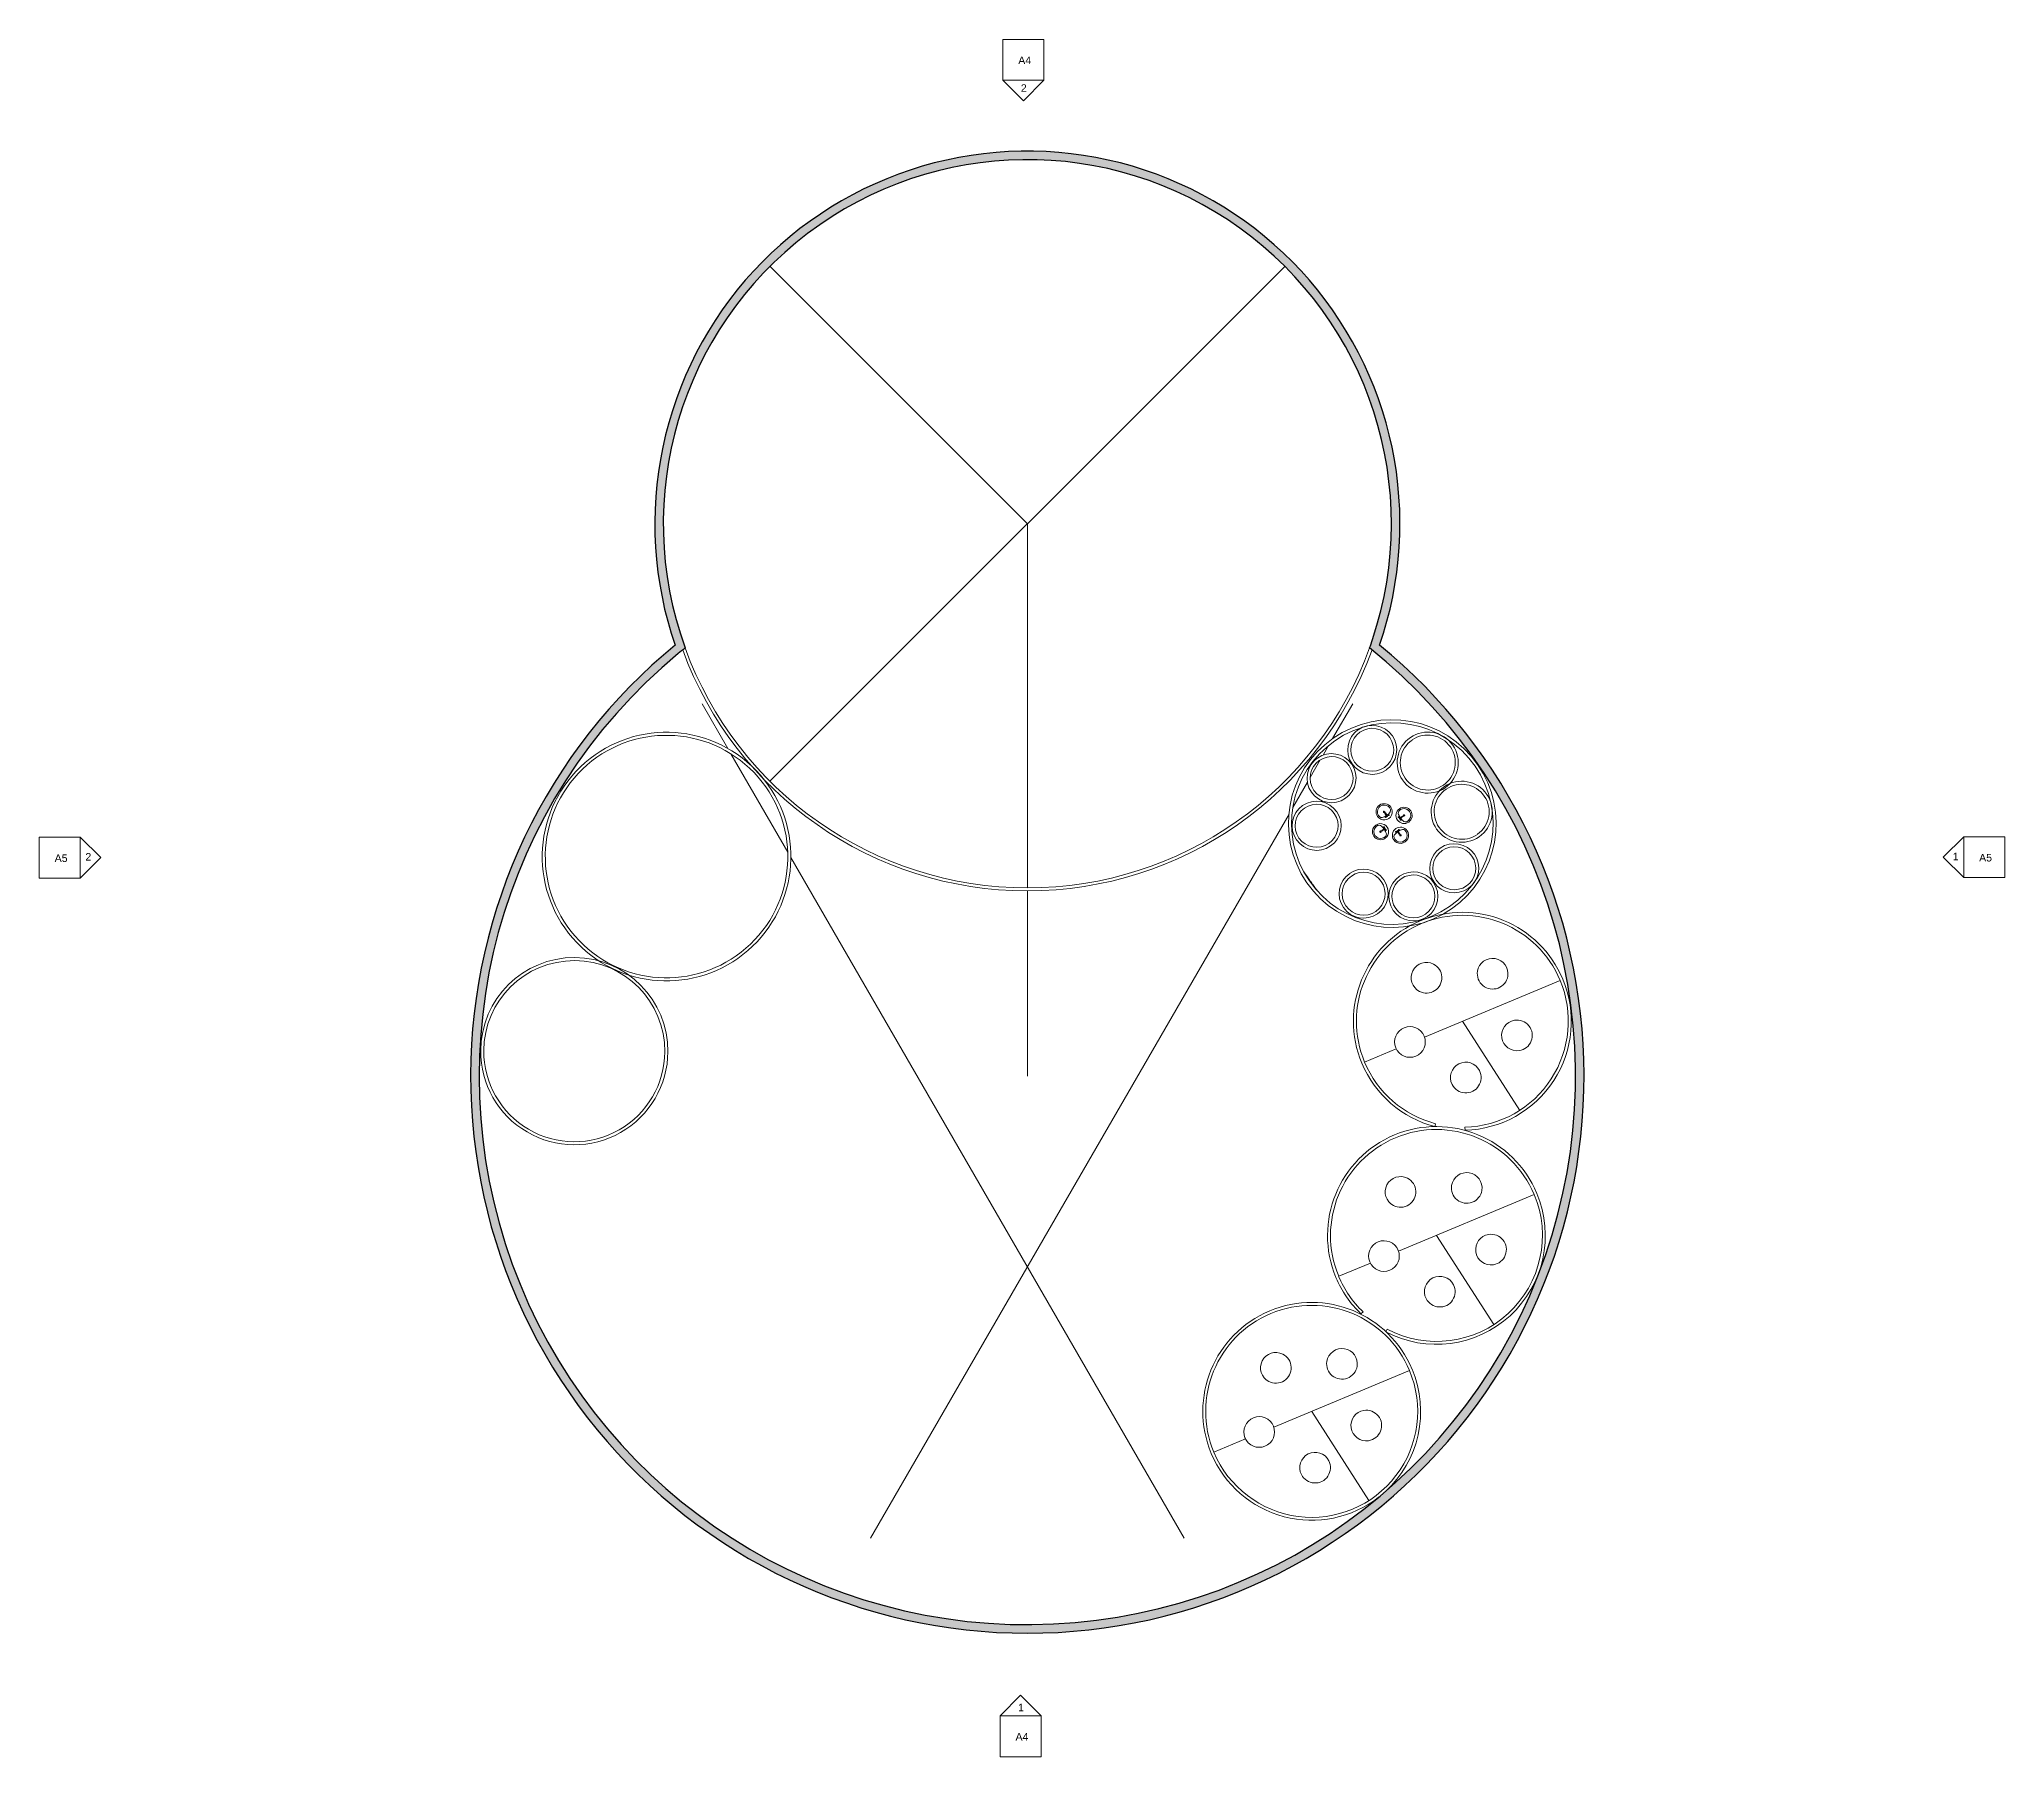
# Model space of a CAD drawing. Header units: inches. Extents: x -1153 to 1152, y -1053 to 961.
import ezdxf

# ---------------------------------------------------------------- set-up
doc = ezdxf.new("R2010")
doc.units = ezdxf.units.IN
doc.header["$MEASUREMENT"] = 0
doc.linetypes.add('Overhead', pattern=[0.15625, 0.09375, -0.0625])
for name, color, linetype, lineweight in [('A-ANNO-SYMB', 6, 'Continuous', 9), ('A-DETL', 5, 'Continuous', 9), ('A-GENM', 6, 'Continuous', 9), ('A-WALL', 2, 'Continuous', 13), ('A-WALL-PATT', 2, 'Continuous', 13), ('I-FURN', 2, 'Continuous', 9), ('I-WALL', 2, 'Continuous', 13), ('P-SANR-FIXT', 6, 'Continuous', 9)]:
    doc.layers.add(name, color=color, linetype=linetype, lineweight=lineweight)

# ---------------------------------------------------------------- blocks, each defined once
blk = doc.blocks.new('Table-Dining Round - 36_ Diameter-196845-Platforms')
at = {"layer": 'I-FURN'}
for start, end in [(90, 270), (270, 90)]:
    blk.add_arc((4.1, -7.3), 18, start, end, dxfattribs=at)
blk = doc.blocks.new('Opening-Cased - 30_ x 80_-205456-Platforms')
at = {"layer": 'A-GENM', "linetype": 'Overhead'}
for p, q in [((-15.3, 1.7), (-14.8, 1.7)), ((14.3, 1.7), (14.7, 1.7)), ((-14.6, -1.8), (14.1, -1.8))]:
    blk.add_line(p, q, dxfattribs=at)
blk = doc.blocks.new('M_Sink Vanity-Round - 482 x 482mm-191614-Platforms')
at = {"layer": 'P-SANR-FIXT'}
for p, q in [((3.4, 9.7), (3.4, 5.4)), ((4.2, 9.7), (4.2, 5.4))]:
    blk.add_line(p, q, dxfattribs=at)
for centre, radius, start, end in [((3.8, 3.4), 9.5, 360, 180), ((3.8, 3.4), 9.5, 180, 360), ((3.8, 3.4), 7.93, 165.3071, 14.6929), ((0.1, 4.1), 4.12, 120.7927, 162.1904), ((3.8, -9.2), 17.8, 91.2067, 109.2086), ((1.8, 9.7), 0.5, 360, 180), ((1.8, 9.7), 0.5, 180, 360), ((3.8, 3.4), 0.813, 360, 180), ((3.8, 3.4), 0.813, 180, 360), ((3.8, 9.7), 0.375, 360, 180), ((3.8, 5.4), 0.375, 180, 360), ((3.8, -9.2), 17.8, 70.7914, 88.7933), ((5.8, 9.7), 0.5, 360, 180), ((5.8, 9.7), 0.5, 180, 0), ((7.6, 4.1), 4.12, 17.8096, 59.2073)]:
    blk.add_arc(centre, radius, start, end, dxfattribs=at)
blk = doc.blocks.new('Elevation - Detail Number-164347-Platforms')
at = {"layer": 'A-ANNO-SYMB'}
for p, q in [((-0.25, -0.25), (-0.25, 0.25)), ((-0.25, 0.25), (0.25, 0.25)), ((0.25, 0.25), (0.25, -0.25)), ((0.25, -0.25), (-0.25, -0.25))]:
    blk.add_line(p, q, dxfattribs=at)
blk = doc.blocks.new('Elevation - Detail Number-164074-Platforms')
at = {"layer": 'A-ANNO-SYMB'}
for p, q in [((0, 0.25), (-0.25, 0)), ((0.25, 0), (0, 0.25)), ((-0.25, 0), (0.25, 0))]:
    blk.add_line(p, q, dxfattribs=at)
blk = doc.blocks.new('Elevation - Detail Number-V1-Platforms')
at = {"layer": 'A-ANNO-SYMB'}
for p, q in [((0, 0.25), (-0.25, 0)), ((0.25, 0), (0, 0.25)), ((-0.25, 0), (0.25, 0))]:
    blk.add_line(p, q, dxfattribs=at)

msp = doc.modelspace()

# ---------------------------------------------------------------- hatches: boundary and pattern name
at = {"layer": 'A-WALL-PATT'}
for points in [[(-403.7, 240.6), (-395.5, 247.3), (-400.2, 261), (-404.4, 274.9), (-408.2, 289), (-411.5, 303.1), (-414.3, 317.4), (-416.7, 331.7), (-418.5, 346.2), (-419.8, 360.6), (-420.7, 375.1), (-421.1, 389.7), (-420.9, 404.2), (-420.3, 418.7), (-419.2, 433.2), (-417.5, 447.7), (-415.4, 462.1), (-412.8, 476.4), (-409.8, 490.6), (-406.2, 504.7), (-402.2, 518.6), (-397.6, 532.4), (-392.7, 546.1), (-387.2, 559.6), (-381.3, 572.9), (-375, 585.9), (-368.2, 598.8), (-361, 611.4), (-353.3, 623.8), (-345.2, 635.9), (-336.8, 647.7), (-327.9, 659.2), (-318.6, 670.4), (-309, 681.3), (-299, 691.8), (-288.7, 702), (-278, 711.9), (-267, 721.4), (-255.6, 730.5), (-244, 739.2), (-232.1, 747.5), (-219.8, 755.4), (-207.4, 762.9), (-194.7, 769.9), (-181.7, 776.5), (-168.1, 782.9), (-155.2, 788.4), (-141.6, 793.6), (-127.9, 798.4), (-114, 802.8), (-100, 806.6), (-85.9, 810), (-71.6, 812.9), (-57.3, 815.2), (-42.9, 817.2), (-28.4, 818.6), (-13.9, 819.5), (0.6, 819.9), (15.2, 819.9), (29.7, 819.3), (44.2, 818.2), (58.6, 816.7), (73, 814.6), (87.4, 812.1), (101.6, 809.1), (115.7, 805.6), (129.7, 801.6), (143.5, 797.2), (157.2, 792.3), (170.7, 786.9), (184, 781.1), (197.1, 774.8), (210, 768), (222.6, 760.9), (235, 753.3), (247.2, 745.3), (259, 736.9), (270.6, 728), (281.8, 718.8), (292.8, 709.3), (303.4, 699.3), (313.6, 689), (323.5, 678.4), (333.1, 667.4), (342.2, 656.1), (351, 644.5), (359.3, 632.6), (367.3, 620.4), (374.8, 608), (381.9, 595.3), (388.6, 582.4), (394.8, 569.3), (400.6, 555.9), (405.9, 542.4), (410.8, 528.7), (415.2, 514.8), (419.1, 500.8), (422.5, 486.7), (425.5, 472.5), (427.9, 458.2), (429.9, 443.8), (431.4, 429.3), (432.4, 414.8), (432.9, 400.3), (432.9, 385.7), (432.4, 371.2), (431.4, 356.7), (429.9, 342.2), (427.9, 327.8), (425.5, 313.5), (422.5, 299.3), (419.1, 285.1), (415.2, 271.1), (410.8, 257.3), (419.1, 250.6), (423.7, 264.6), (427.7, 278.7), (431.3, 293), (434.5, 307.4), (437.1, 321.9), (439.3, 336.4), (440.9, 351), (442.1, 365.7), (442.8, 380.4), (442.9, 395.1), (442.6, 409.8), (441.8, 424.5), (440.5, 439.2), (438.7, 453.8), (436.4, 468.3), (433.6, 482.8), (430.3, 497.1), (426.6, 511.4), (422.4, 525.4), (417.7, 539.4), (412.5, 553.2), (406.9, 566.8), (400.8, 580.2), (394.3, 593.4), (387.3, 606.3), (379.9, 619), (372.1, 631.5), (363.8, 643.7), (355.2, 655.6), (346.2, 667.2), (336.7, 678.5), (326.9, 689.5), (316.8, 700.1), (306.2, 710.4), (295.4, 720.3), (284.2, 729.9), (272.7, 739.1), (260.9, 747.9), (248.8, 756.2), (236.4, 764.2), (223.8, 771.8), (210.9, 778.9), (197.8, 785.6), (184.5, 791.8), (171, 797.6), (157.2, 802.9), (143.4, 807.8), (129.3, 812.2), (115.1, 816.1), (100.8, 819.5), (86.4, 822.5), (71.9, 824.9), (57.3, 826.9), (42.7, 828.4), (28, 829.4), (13.3, 829.9), (-1.4, 829.9), (-16.1, 829.4), (-30.8, 828.4), (-45.5, 826.9), (-60, 824.9), (-74.5, 822.5), (-89, 819.5), (-103.3, 816.1), (-117.4, 812.2), (-131.5, 807.8), (-145.4, 802.9), (-159.1, 797.6), (-172.6, 791.8), (-186, 785.6), (-199.1, 778.9), (-211.9, 771.8), (-224.6, 764.2), (-236.9, 756.2), (-249, 747.9), (-260.8, 739.1), (-272.3, 729.9), (-283.5, 720.3), (-294.4, 710.4), (-304.9, 700.1), (-315.1, 689.5), (-324.9, 678.5), (-334.3, 667.2), (-343.3, 655.6), (-352, 643.7), (-360.2, 631.5), (-368, 619), (-375.4, 606.3), (-382.4, 593.4), (-388.9, 580.2), (-395, 566.8), (-400.6, 553.2), (-405.8, 539.4), (-410.5, 525.4), (-414.7, 511.4), (-418.5, 497.1), (-421.7, 482.8), (-424.5, 468.3), (-426.8, 453.8), (-428.6, 439.2), (-429.9, 424.5), (-430.7, 409.8), (-431.1, 395.1), (-430.9, 380.4), (-430.2, 365.7), (-429.1, 351), (-427.4, 336.4), (-425.2, 321.9), (-422.6, 307.4), (-419.5, 293), (-415.9, 278.7), (-411.8, 264.6), (-407.2, 250.6), (-405.5, 245.6)], [(5.9, -908), (24, -907.8), (42, -907.1), (59.9, -905.8), (77.9, -904.1), (95.8, -901.8), (113.6, -899.1), (131.3, -895.9), (149, -892.2), (166.5, -888), (183.9, -883.3), (201.2, -878.2), (218.3, -872.6), (235.2, -866.5), (252, -859.9), (268.6, -852.9), (285, -845.4), (301.2, -837.5), (317.2, -829.1), (332.9, -820.3), (348.4, -811.1), (363.6, -801.4), (378.5, -791.3), (393.2, -780.8), (407.5, -769.9), (421.8, -758.5), (435.3, -747), (448.8, -735), (461.8, -722.5), (474.6, -709.8), (486.9, -696.7), (498.9, -683.2), (510.6, -669.5), (521.8, -655.4), (532.7, -641), (543.1, -626.3), (553.2, -611.3), (562.8, -596.1), (572, -580.6), (580.8, -564.9), (589.1, -548.9), (597, -532.7), (604.4, -516.3), (611.4, -499.6), (617.9, -482.8), (624, -465.9), (629.5, -448.7), (634.7, -431.4), (639.3, -414), (643.4, -396.5), (647.1, -378.8), (650.3, -361.1), (652.9, -343.3), (655.1, -325.4), (656.8, -307.4), (658, -289.5), (658.7, -271.4), (658.9, -253.4), (658.6, -235.4), (657.8, -217.4), (656.4, -198), (654.8, -181.5), (652.5, -163.6), (649.7, -145.8), (646.5, -128.1), (642.7, -110.4), (638.5, -92.9), (633.8, -75.5), (628.2, -57), (622.9, -41.2), (616.8, -24.2), (610.2, -7.4), (603.1, 9.1), (595.6, 25.5), (587.6, 41.7), (579.2, 57.6), (570.4, 73.3), (561.1, 88.8), (551.4, 104), (541.3, 118.9), (530.7, 133.5), (519.8, 147.9), (508.5, 161.9), (496.8, 175.6), (484.7, 189), (472.3, 202), (459.5, 214.7), (446.4, 227.1), (432.9, 239), (419.1, 250.6), (410.8, 257.3), (409.1, 252.3), (407.3, 247.3), (421.2, 235.9), (434.8, 224.1), (448, 211.9), (460.8, 199.4), (473.4, 186.5), (485.5, 173.3), (497.3, 159.7), (508.7, 145.8), (519.7, 131.6), (530.3, 117.1), (540.5, 102.3), (550.3, 87.2), (559.6, 71.9), (568.5, 56.3), (577, 40.4), (585.1, 24.4), (592.6, 8.1), (599.8, -8.4), (606.4, -25.1), (612.6, -42), (618.3, -59), (623.6, -76.2), (628.3, -93.5), (632.6, -111), (636.4, -128.6), (639.7, -146.2), (642.4, -164), (644.7, -181.8), (646.5, -199.7), (647.8, -217.6), (648.6, -235.5), (648.9, -253.5), (648.7, -271.5), (648, -289.4), (646.8, -307.4), (645.1, -325.3), (642.9, -343.1), (640.2, -360.8), (637, -378.5), (633.3, -396.1), (629.1, -413.6), (624.4, -430.9), (619.2, -448.1), (613.6, -465.2), (607.5, -482.1), (600.9, -498.8), (593.9, -515.4), (586.4, -531.7), (578.4, -547.8), (570, -563.7), (561.2, -579.3), (551.9, -594.7), (542.2, -609.8), (532.1, -624.7), (521.5, -639.2), (510.6, -653.5), (499.3, -667.4), (487.6, -681.1), (475.5, -694.4), (463, -707.3), (450.2, -719.9), (437, -732.1), (423.5, -744), (409.7, -755.5), (395.6, -766.5), (381.1, -777.2), (366.4, -787.5), (351.4, -797.4), (336.1, -806.8), (320.5, -815.8), (304.7, -824.4), (288.7, -832.5), (272.5, -840.2), (256, -847.4), (239.4, -854.2), (222.5, -860.5), (205.5, -866.3), (188.4, -871.6), (171.1, -876.5), (153.6, -880.9), (136.1, -884.7), (118.4, -888.1), (100.7, -891), (82.9, -893.4), (65, -895.3), (47.1, -896.7), (29.2, -897.6), (11.2, -898), (-6.8, -897.9), (-24.7, -897.3), (-42.6, -896.2), (-60.5, -894.6), (-78.4, -892.5), (-96.2, -889.9), (-113.9, -886.8), (-131.5, -883.2), (-149, -879.1), (-166.3, -874.5), (-183.6, -869.5), (-200.7, -863.9), (-217.6, -857.9), (-234.4, -851.5), (-250.9, -844.5), (-267.3, -837.1), (-283.5, -829.2), (-299.4, -820.9), (-315.1, -812.2), (-330.5, -803), (-345.7, -793.4), (-360.6, -783.3), (-375.2, -772.9), (-389.6, -762), (-403.6, -750.8), (-417.3, -739.1), (-430.6, -727.1), (-443.6, -714.8), (-456.3, -702), (-468.6, -688.9), (-480.6, -675.5), (-492.1, -661.7), (-503.3, -647.7), (-514.1, -633.3), (-524.6, -618.4), (-534.4, -603.6), (-543.9, -588.4), (-553, -572.9), (-561.7, -557.2), (-569.9, -541.2), (-577.7, -525), (-585, -508.6), (-591.8, -492), (-598.2, -475.2), (-604.1, -458.2), (-609.6, -441.1), (-614.5, -423.8), (-619, -406.4), (-623, -388.9), (-626.5, -371.3), (-629.5, -353.5), (-632, -335.7), (-634, -317.9), (-635.5, -300), (-636.5, -282), (-637, -264.1), (-637, -246.1), (-636.5, -228.2), (-635.5, -210.2), (-634, -192.3), (-632, -174.5), (-629.5, -156.7), (-626.5, -138.9), (-623, -121.3), (-619, -103.8), (-614.6, -86.4), (-609.6, -69.1), (-604.2, -52), (-598.3, -35), (-591.9, -18.2), (-585, -1.6), (-577.7, 14.8), (-569.9, 31), (-561.7, 47), (-553.1, 62.7), (-544, 78.2), (-534.4, 93.5), (-524.5, 108.4), (-514.1, 123.1), (-503.4, 137.5), (-492.2, 151.6), (-480.6, 165.3), (-468.7, 178.7), (-456.4, 191.8), (-443.7, 204.6), (-430.7, 217), (-417.3, 229), (-403.7, 240.6), (-405.5, 245.6), (-407.2, 250.6), (-421, 239), (-434.5, 227.1), (-447.6, 214.7), (-460.4, 202), (-472.9, 189), (-484.9, 175.6), (-496.6, 161.9), (-508, 147.9), (-518.9, 133.5), (-529.4, 118.9), (-539.5, 104), (-549.2, 88.8), (-558.5, 73.3), (-567.3, 57.6), (-575.8, 41.7), (-583.7, 25.5), (-591.2, 9.1), (-598.3, -7.4), (-604.9, -24.2), (-611, -41.2), (-616.7, -58.3), (-621.9, -75.5), (-626.6, -92.9), (-630.9, -110.4), (-634.6, -128.1), (-637.9, -145.8), (-640.6, -163.6), (-642.9, -181.5), (-644.7, -199.4), (-646, -217.4), (-646.8, -235.4), (-647.1, -253.4), (-646.9, -271.4), (-646.2, -289.5), (-645, -307.4), (-643.3, -325.4), (-641.1, -343.3), (-638.4, -361.1), (-635.2, -378.8), (-631.6, -396.5), (-627.4, -414), (-622.8, -431.4), (-617.7, -448.7), (-612.1, -465.9), (-606, -482.8), (-599.5, -499.6), (-592.5, -516.3), (-585.1, -532.7), (-577.2, -548.9), (-568.9, -564.9), (-560.1, -580.6), (-550.9, -596.1), (-541.3, -611.3), (-531.3, -626.3), (-520.8, -641), (-510, -655.4), (-498.7, -669.5), (-487.1, -683.2), (-475.1, -696.7), (-462.7, -709.8), (-450, -722.5), (-436.9, -735), (-423.5, -747), (-409.7, -758.7), (-395.7, -769.9), (-381.3, -780.8), (-366.7, -791.3), (-351.7, -801.4), (-336.5, -811.1), (-321, -820.3), (-305.3, -829.1), (-289.4, -837.5), (-273.2, -845.4), (-256.8, -852.9), (-240.2, -859.9), (-223.4, -866.5), (-206.4, -872.6), (-189.3, -878.2), (-172, -883.3), (-154.6, -888), (-137.1, -892.2), (-119.5, -895.9), (-101.7, -899.1), (-83.9, -901.8), (-66, -904.1), (-48.1, -905.8), (-30.1, -907.1), (-12.1, -907.8)]]:
    msp.add_hatch(color=256, dxfattribs=at).paths.add_polyline_path(points, flags=0)

# ---------------------------------------------------------------- linework, layer by layer
at = {"layer": 'A-DETL'}
for p, q in [((5.9, 393), (-296, 694.9)), ((-296, 91.1), (307.8, 694.8)), ((5.9, 393), (5.9, -34)), ((-375.6, 181.8), (-345.4, 129.5)), ((387.5, 181.8), (363.9, 141)), ((-341.7, 123.2), (-275.2, 8)), ((349.5, 116.2), (337.5, 95.3)), ((359.3, 133.1), (352.7, 121.6)), ((334.4, 90), (317.3, 60.4)), ((312.8, 52.6), (-178.2, -796.6)), ((-271.6, 1.8), (190, -796.6)), ((5.9, -37.5), (5.9, -255)), ((630.8, -142.5), (471.6, -209.1)), ((516.1, -190.4), (583.4, -294.9)), ((438.6, -222.9), (401.5, -238.4)), ((600.3, -393.6), (441.2, -460.2)), ((485.7, -441.6), (552.9, -546)), ((408.2, -474), (371.1, -489.5)), ((454, -600), (294.9, -666.5)), ((339.4, -647.9), (406.6, -752.4)), ((261.9, -680.3), (224.8, -695.9))]:
    msp.add_line(p, q, dxfattribs=at)
at = {"layer": 'A-WALL', "lineweight": 30}
for points in [[(419.1, 250.6), (423.7, 264.6), (427.7, 278.7), (431.3, 293), (434.5, 307.4), (437.1, 321.9), (439.3, 336.4), (440.9, 351), (442.1, 365.7), (442.8, 380.4), (442.9, 395.1), (442.6, 409.8), (441.8, 424.5), (440.5, 439.2), (438.7, 453.8), (436.4, 468.3), (433.6, 482.8), (430.3, 497.1), (426.6, 511.4), (422.4, 525.4), (417.7, 539.4), (412.5, 553.2), (406.9, 566.8), (400.8, 580.2), (394.3, 593.4), (387.3, 606.3), (379.9, 619), (372.1, 631.5), (363.8, 643.7), (355.2, 655.6), (346.2, 667.2), (336.7, 678.5), (326.9, 689.5), (316.8, 700.1), (306.2, 710.4), (295.4, 720.3), (284.2, 729.9), (272.7, 739.1), (260.9, 747.9), (248.8, 756.2), (236.4, 764.2), (223.8, 771.8), (210.9, 778.9), (197.8, 785.6), (184.5, 791.8), (171, 797.6), (157.2, 802.9), (143.4, 807.8), (129.3, 812.2), (115.1, 816.1), (100.8, 819.5), (86.4, 822.5), (71.9, 824.9), (57.3, 826.9), (42.7, 828.4), (28, 829.4), (13.3, 829.9), (-1.4, 829.9), (-16.1, 829.4), (-30.8, 828.4), (-45.5, 826.9), (-60, 824.9), (-74.5, 822.5), (-89, 819.5), (-103.3, 816.1), (-117.4, 812.2), (-131.5, 807.8), (-145.4, 802.9), (-159.1, 797.6), (-172.6, 791.8), (-186, 785.6), (-199.1, 778.9), (-211.9, 771.8), (-224.6, 764.2), (-236.9, 756.2), (-249, 747.9), (-260.8, 739.1), (-272.3, 729.9), (-283.5, 720.3), (-294.4, 710.4), (-304.9, 700.1), (-315.1, 689.5), (-324.9, 678.5), (-334.3, 667.2), (-343.3, 655.6), (-352, 643.7), (-360.2, 631.5), (-368, 619), (-375.4, 606.3), (-382.4, 593.4), (-388.9, 580.2), (-395, 566.8), (-400.6, 553.2), (-405.8, 539.4), (-410.5, 525.4), (-414.7, 511.4), (-418.5, 497.1), (-421.7, 482.8), (-424.5, 468.3), (-426.8, 453.8), (-428.6, 439.2), (-429.9, 424.5), (-430.7, 409.8), (-431.1, 395.1), (-430.9, 380.4), (-430.2, 365.7), (-429.1, 351), (-427.4, 336.4), (-425.2, 321.9), (-422.6, 307.4), (-419.5, 293), (-415.9, 278.7), (-411.8, 264.6), (-407.2, 250.6)], [(-407.2, 250.6), (-421, 239), (-434.5, 227.1), (-447.6, 214.7), (-460.4, 202), (-472.9, 189), (-484.9, 175.6), (-496.6, 161.9), (-508, 147.9), (-518.9, 133.5), (-529.4, 118.9), (-539.5, 104), (-549.2, 88.8), (-558.5, 73.3), (-567.3, 57.6), (-575.8, 41.7), (-583.7, 25.5), (-591.2, 9.1), (-598.3, -7.4), (-604.9, -24.2), (-611, -41.2), (-616.7, -58.3), (-621.9, -75.5), (-626.6, -92.9), (-630.9, -110.4), (-634.6, -128.1), (-637.9, -145.8), (-640.6, -163.6), (-642.9, -181.5), (-644.7, -199.4), (-646, -217.4), (-646.8, -235.4), (-647.1, -253.4), (-646.9, -271.4), (-646.2, -289.5), (-645, -307.4), (-643.3, -325.4), (-641.1, -343.3), (-638.4, -361.1), (-635.2, -378.8), (-631.6, -396.5), (-627.4, -414), (-622.8, -431.4), (-617.7, -448.7), (-612.1, -465.9), (-606, -482.8), (-599.5, -499.6), (-592.5, -516.3), (-585.1, -532.7), (-577.2, -548.9), (-568.9, -564.9), (-560.1, -580.6), (-550.9, -596.1), (-541.3, -611.3), (-531.3, -626.3), (-520.8, -641), (-510, -655.4), (-498.7, -669.5), (-487.1, -683.2), (-475.1, -696.7), (-462.7, -709.8), (-450, -722.5), (-436.9, -735), (-423.5, -747), (-409.7, -758.7), (-395.7, -769.9), (-381.3, -780.8), (-366.7, -791.3), (-351.7, -801.4), (-336.5, -811.1), (-321, -820.3), (-305.3, -829.1), (-289.4, -837.5), (-273.2, -845.4), (-256.8, -852.9), (-240.2, -859.9), (-223.4, -866.5), (-206.4, -872.6), (-189.3, -878.2), (-172, -883.3), (-154.6, -888), (-137.1, -892.2), (-119.5, -895.9), (-101.7, -899.1), (-83.9, -901.8), (-66, -904.1), (-48.1, -905.8), (-30.1, -907.1), (-12.1, -907.8), (5.9, -908), (24, -907.8), (42, -907.1), (59.9, -905.8), (77.9, -904.1), (95.8, -901.8), (113.6, -899.1), (131.3, -895.9), (149, -892.2), (166.5, -888), (183.9, -883.3), (201.2, -878.2), (218.3, -872.6), (235.2, -866.5), (252, -859.9), (268.6, -852.9), (285, -845.4), (301.2, -837.5), (317.2, -829.1), (332.9, -820.3), (348.4, -811.1), (363.6, -801.4), (378.5, -791.3), (393.2, -780.8), (407.5, -769.9), (421.6, -758.7), (435.3, -747), (448.8, -735), (461.8, -722.5), (474.6, -709.8), (486.9, -696.7), (498.9, -683.2), (510.6, -669.5), (521.8, -655.4), (532.7, -641), (543.1, -626.3), (553.2, -611.3), (562.8, -596.1), (572, -580.6), (580.8, -564.9), (589.1, -548.9), (597, -532.7), (604.4, -516.3), (611.4, -499.6), (617.9, -482.8), (624, -465.9), (629.5, -448.7), (634.7, -431.4), (639.3, -414), (643.4, -396.5), (647.1, -378.8), (650.3, -361.1), (652.9, -343.3), (655.1, -325.4), (656.8, -307.4), (658, -289.5), (658.7, -271.4), (658.9, -253.4), (658.6, -235.4), (657.8, -217.4), (656.6, -199.4), (654.8, -181.5), (652.5, -163.6), (649.7, -145.8), (646.5, -128.1), (642.7, -110.4), (638.5, -92.9), (633.8, -75.5), (628.6, -58.3), (622.9, -41.2), (616.8, -24.2), (610.2, -7.4), (603.1, 9.1), (595.6, 25.5), (587.6, 41.7), (579.2, 57.6), (570.4, 73.3), (561.1, 88.8), (551.4, 104), (541.3, 118.9), (530.7, 133.5), (519.8, 147.9), (508.5, 161.9), (496.8, 175.6), (484.7, 189), (472.3, 202), (459.5, 214.7), (446.4, 227.1), (432.9, 239), (419.1, 250.6)]]:
    msp.add_lwpolyline(points, dxfattribs=at)
for centre, radius, start, end in [((5.9, 393), 427, 341.4749, 199.9463), ((5.9, 393), 427, 340.0537, 341.4749), ((5.9, -255), 643, 129.5683, 51.3737), ((5.9, -255), 643, 128.6263, 129.5683)]:
    msp.add_arc(centre, radius, start, end, dxfattribs=at)
at = {"layer": 'I-WALL'}
for p, q in [((-395.4, 247.3), (-395.5, 247.3)), ((483.9, -314.1), (484.8, -310.7)), ((519.2, -314.7), (519.3, -318.2)), ((397.2, -533.7), (399.6, -531.2)), ((428, -551.6), (426.4, -554.7))]:
    msp.add_line(p, q, dxfattribs=at)
for centre, radius, start, end in [((5.9, 393), 430.5, 200.1046, 339.8904), ((5.9, 393), 427, 199.9463, 340.055), ((433.9, 41.4), 121.8, 304.7107, 124.7107), ((-417.3, 2.7), 145.8, 313.8106, 133.8106), ((-417.3, 2.7), 142.2, 313.8106, 133.8106), ((433.9, 41.4), 121.8, 124.7107, 304.7107), ((433.9, 41.4), 118.2, 124.7107, 304.7107), ((433.9, 41.4), 118.2, 304.7107, 124.7107), ((410.4, 127.9), 28.8, 124.7107, 304.7107), ((410.4, 127.9), 25.2, 124.7107, 304.7107), ((410.4, 127.9), 28.7, 304.7107, 124.7107), ((410.4, 127.9), 25.2, 304.7107, 124.7107), ((475.5, 112.9), 35.8, 124.7107, 304.7107), ((475.5, 112.9), 32.2, 124.7107, 304.7107), ((475.5, 112.9), 35.8, 304.7107, 124.7107), ((475.5, 112.9), 32.3, 304.7107, 124.7107), ((362.7, 94.7), 28.8, 124.7107, 304.7107), ((362.7, 94.7), 25.2, 124.7107, 304.7107), ((362.7, 94.7), 28.7, 304.7107, 124.7107), ((362.7, 94.7), 25.2, 304.7107, 124.7107), ((-417.3, 2.7), 145.8, 133.8106, 313.8106), ((-417.3, 2.7), 142.2, 133.8106, 313.8106), ((515.4, 55.3), 35.8, 124.7107, 304.7107), ((515.4, 55.3), 32.3, 124.7107, 304.7107), ((515.4, 55.3), 35.8, 304.7107, 124.7107), ((515.4, 55.3), 32.2, 304.7107, 124.7107), ((345.2, 38.8), 28.8, 124.7107, 304.7107), ((345.2, 38.8), 25.2, 124.7107, 304.7107), ((345.2, 38.8), 28.8, 304.7107, 124.7107), ((345.2, 38.8), 25.2, 304.7107, 124.7107), ((506.6, -11), 28.8, 124.7107, 304.7107), ((506.6, -11), 25.2, 124.7107, 304.7107), ((506.6, -11), 28.8, 304.7107, 124.7107), ((506.6, -11), 25.2, 304.7107, 124.7107), ((400.3, -40.8), 28.7, 124.7107, 304.7107), ((400.3, -40.8), 25.2, 124.7107, 304.7107), ((400.3, -40.8), 28.8, 304.7107, 124.7107), ((400.3, -40.8), 25.2, 304.7107, 124.7107), ((458.7, -44), 28.7, 124.7107, 304.7107), ((458.7, -44), 28.8, 304.7107, 124.7107), ((458.7, -44), 25.2, 304.7107, 124.7107), ((458.7, -44), 25.2, 124.7107, 304.7107), ((516.1, -190.4), 127.7, 22.6974, 202.6974), ((516.1, -190.4), 124.2, 22.6974, 202.6974), ((-525.5, -225.5), 109.8, 359.6678, 179.6678), ((-525.5, -225.5), 106.2, 359.6678, 179.6678), ((516.1, -190.4), 124.3, 271.4096, 22.6974), ((516.1, -190.4), 127.8, 271.4096, 22.6974), ((-525.5, -225.5), 109.8, 179.6678, 359.6678), ((-525.5, -225.5), 106.2, 179.6678, 359.6678), ((516.1, -190.4), 127.7, 202.6974, 255.4025), ((516.1, -190.4), 124.2, 202.6974, 255.4025), ((485.7, -441.6), 127.7, 22.6974, 202.6974), ((485.7, -441.6), 124.2, 22.6974, 202.6974), ((485.7, -441.6), 127.7, 242.3357, 22.6974), ((485.7, -441.6), 124.3, 242.3357, 22.6974), ((485.7, -441.6), 127.7, 202.6974, 226.1451), ((485.7, -441.6), 124.3, 202.6974, 226.1451), ((339.4, -647.9), 127.7, 22.6974, 202.6974), ((339.4, -647.9), 124.3, 22.6974, 202.6974), ((339.4, -647.9), 127.8, 312.5264, 22.6974), ((339.4, -647.9), 124.3, 202.6974, 22.6974), ((339.4, -647.9), 127.7, 202.6974, 307.9178)]:
    msp.add_arc(centre, radius, start, end, dxfattribs=at)

# ---------------------------------------------------------------- block references
at = {"layer": 'A-ANNO-SYMB', "xscale": 95.99999999999994, "yscale": 95.99999999999994, "zscale": 95.99999999999994}
for name, p in [('Elevation - Detail Number-164347-Platforms', (1.2, 937.1)), ('Elevation - Detail Number-164347-Platforms', (-1129, 1.5)), ('Elevation - Detail Number-164347-Platforms', (1128.2, 2)), ('Elevation - Detail Number-164074-Platforms', (-2, -1004.9)), ('Elevation - Detail Number-164347-Platforms', (-2, -1028.9))]:
    msp.add_blockref(name, p, dxfattribs=at)
at = {"layer": 'A-ANNO-SYMB', "extrusion": (0, 0, -1), "xscale": 95.99999999999994, "yscale": 95.99999999999994, "zscale": 95.99999999999994, "rotation": 180}
msp.add_blockref('Elevation - Detail Number-V1-Platforms', (-1.2, 913.1), dxfattribs=at)
at = {"layer": 'A-ANNO-SYMB', "xscale": 95.99999999999994, "yscale": 95.99999999999994, "zscale": 95.99999999999994, "rotation": 90}
msp.add_blockref('Elevation - Detail Number-164074-Platforms', (1104.2, 2), dxfattribs=at)
at = {"layer": 'A-GENM', "rotation": 125.3272324457689}
msp.add_blockref('Opening-Cased - 30_ x 80_-205456-Platforms', (336.6, -27.1), dxfattribs=at)
at = {"layer": 'I-FURN'}
for p, rotation in [((473.8, -131), 332.8045300403128), ((559.5, -131.8), 260.8045300403122), ((446.6, -212.4), 44.80453004031278), ((585.3, -213.6), 188.8045300403122), ((515.5, -263.4), 116.8045300403127), ((443.3, -382.2), 332.8045300403128), ((529.1, -383), 260.8045300403122), ((554.9, -464.8), 188.8045300403122), ((416.1, -463.5), 44.80453004031278), ((485, -514.5), 116.8045300403127), ((297, -588.5), 332.8045300403128), ((382.8, -589.3), 260.8045300403122), ((408.6, -671.1), 188.8045300403122), ((269.8, -669.8), 44.80453004031278), ((338.7, -720.9), 116.8045300403127)]:
    msp.add_blockref('Table-Dining Round - 36_ Diameter-196845-Platforms', p, dxfattribs=dict(at, rotation=rotation))
at = {"layer": 'P-SANR-FIXT'}
for p, rotation in [((425.6, 60.2), 214.7106649666816), ((452.7, 49.8), 124.7106649666817), ((415.2, 33.1), 304.7106649666819), ((442.3, 22.7), 34.71066496668176)]:
    msp.add_blockref('M_Sink Vanity-Round - 482 x 482mm-191614-Platforms', p, dxfattribs=dict(at, rotation=rotation))

# ---------------------------------------------------------------- next in the draw order: texts
at = {"layer": 'A-ANNO-SYMB', "char_height": 8.852, "attachment_point": 2, "line_spacing_factor": 0.938532, "bg_fill": 3, "box_fill_scale": 1.25, "bg_fill_color": 0, "bg_fill_transparency": 0}
for s, insert, width in [('\\fArial|b0|i0|c0|p34|;A4', (2.8, 940.9), 18.036), ('\\fArial|b0|i0|c0|p34|;2', (1.7, 908.4), 8.208), ('\\fArial|b0|i0|c0|p34|;A5', (-1127.4, 5.3), 18.036), ('\\fArial|b0|i0|c0|p34|;1', (1094.8, 7.3), 8.208), ('\\fArial|b0|i0|c0|p34|;A5', (1129.8, 5.8), 18.036), ('\\fArial|b0|i0|c0|p34|;1', (-1.5, -990.7), 8.208), ('\\fArial|b0|i0|c0|p34|;A4', (-0.4, -1025.1), 18.036)]:
    msp.add_mtext(s, dxfattribs=dict(at, insert=insert, width=width))

# ---------------------------------------------------------------- next in the draw order: block references
at = {"layer": 'A-ANNO-SYMB', "extrusion": (0, 0, -1), "xscale": 95.99999999999994, "yscale": 95.99999999999994, "zscale": 95.99999999999994, "rotation": 90.00000000000038}
msp.add_blockref('Elevation - Detail Number-V1-Platforms', (1105, 1.5), dxfattribs=at)

# ---------------------------------------------------------------- next in the draw order: texts
at = {"layer": 'A-ANNO-SYMB', "insert": (-1095.5, 6.8), "char_height": 8.852, "width": 8.208, "attachment_point": 2, "line_spacing_factor": 0.938532, "bg_fill": 3, "box_fill_scale": 1.25, "bg_fill_color": 0, "bg_fill_transparency": 0}
msp.add_mtext('\\fArial|b0|i0|c0|p34|;2', dxfattribs=at)

doc.saveas('drawing.dxf')
